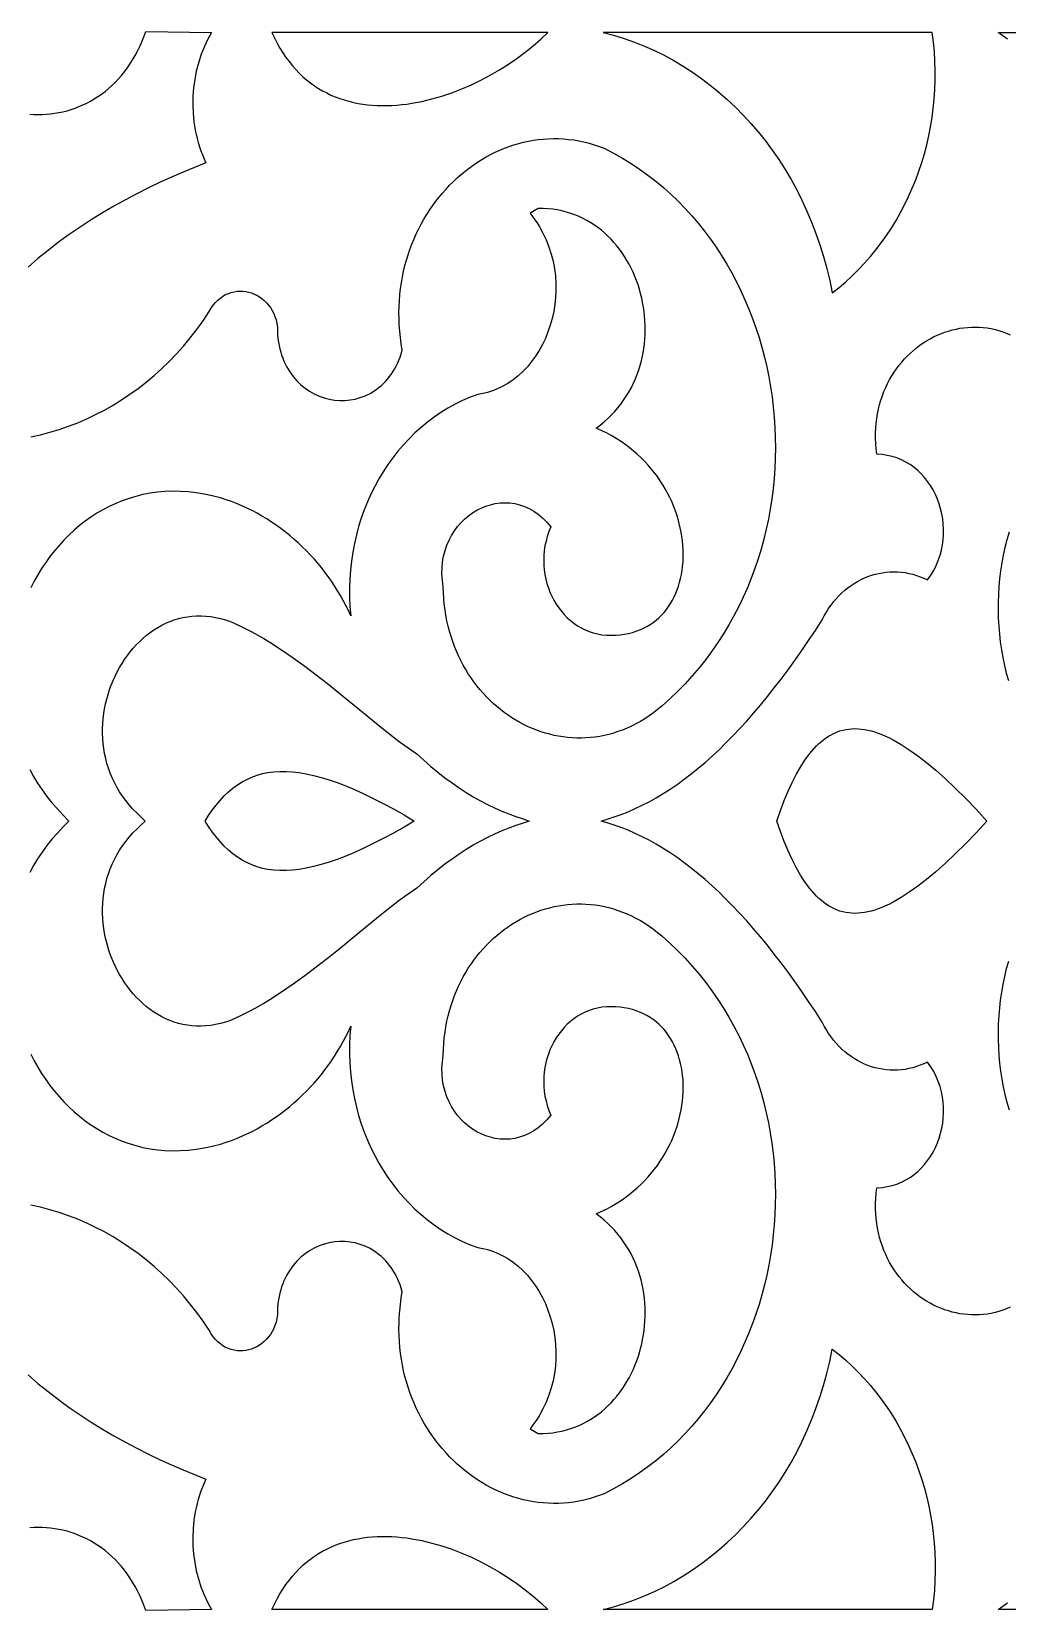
# Model space of a CAD drawing. Extents: x -291 to 309, y 68 to 163.
# Drawn here: x -177.4 to -120.6, y 67.6 to 159.5 of the extents above; entities that cross this region are included whole.
import ezdxf

# ---------------------------------------------------------------- set-up
doc = ezdxf.new("R2010")
doc.units = 0
doc.layers.add('LAYER_1', color=18, linetype='CONTINUOUS')

msp = doc.modelspace()

# ---------------------------------------------------------------- linework, layer by layer
at = {"layer": 'LAYER_1'}
for points in [[(-177.522, 154.719), (-177.28, 154.704), (-177.039, 154.698), (-176.797, 154.702), (-176.556, 154.715), (-176.315, 154.738), (-176.075, 154.77), (-175.836, 154.811), (-175.599, 154.862), (-175.363, 154.922), (-175.129, 154.992), (-174.897, 155.071), (-174.667, 155.159), (-174.44, 155.258), (-174.216, 155.365), (-173.996, 155.482), (-173.779, 155.609), (-173.565, 155.745), (-173.356, 155.891), (-173.151, 156.046), (-172.95, 156.211), (-172.754, 156.385), (-172.564, 156.569), (-172.379, 156.762), (-172.199, 156.965), (-172.025, 157.178), (-171.858, 157.4), (-171.697, 157.632), (-171.543, 157.874), (-171.396, 158.125), (-171.256, 158.386), (-171.123, 158.656), (-170.999, 158.937), (-170.882, 159.226), (-170.774, 159.526), (-166.951, 159.479), (-167.069, 159.268), (-167.181, 159.053), (-167.385, 158.613), (-167.562, 158.159), (-167.712, 157.696), (-167.834, 157.222), (-167.929, 156.741), (-167.995, 156.255), (-168.033, 155.764), (-168.042, 155.27), (-168.022, 154.775), (-167.973, 154.281), (-167.895, 153.789), (-167.845, 153.545), (-167.787, 153.302), (-167.721, 153.06), (-167.649, 152.82), (-167.568, 152.581), (-167.48, 152.345), (-167.384, 152.111), (-167.281, 151.879), (-167.939, 151.623), (-168.604, 151.35), (-169.273, 151.06), (-169.945, 150.753), (-170.619, 150.429), (-171.292, 150.089), (-171.963, 149.733), (-172.63, 149.36), (-173.292, 148.971), (-173.947, 148.566), (-174.593, 148.146), (-175.228, 147.71), (-175.852, 147.258), (-176.462, 146.791), (-177.056, 146.309), (-177.633, 145.812)], [(-120.604, 159.076), (-120.867, 159.285), (-121.142, 159.479), (-110.619, 159.479)], [(-177.468, 135.937), (-176.913, 136.058), (-176.362, 136.2), (-175.816, 136.364), (-175.276, 136.549), (-174.742, 136.754), (-174.215, 136.98), (-173.695, 137.227), (-173.183, 137.493), (-172.679, 137.78), (-172.183, 138.086), (-171.696, 138.412), (-171.219, 138.757), (-170.752, 139.121), (-170.296, 139.504), (-169.851, 139.906), (-169.417, 140.326), (-168.995, 140.764), (-168.585, 141.221), (-168.189, 141.695), (-167.806, 142.186), (-167.437, 142.696), (-167.082, 143.222), (-166.971, 143.417), (-166.849, 143.594), (-166.719, 143.752), (-166.581, 143.893), (-166.435, 144.017), (-166.284, 144.123), (-166.127, 144.212), (-165.966, 144.285), (-165.801, 144.342), (-165.633, 144.383), (-165.464, 144.408), (-165.294, 144.418), (-165.125, 144.413), (-164.956, 144.393), (-164.789, 144.359), (-164.624, 144.311), (-164.464, 144.249), (-164.308, 144.174), (-164.157, 144.085), (-164.013, 143.984), (-163.876, 143.87), (-163.747, 143.743), (-163.627, 143.605), (-163.517, 143.455), (-163.418, 143.294), (-163.33, 143.122), (-163.256, 142.938), (-163.194, 142.745), (-163.148, 142.541), (-163.116, 142.328), (-163.101, 142.105), (-163.103, 141.873), (-163.081, 141.662), (-163.052, 141.456), (-163.016, 141.256), (-162.973, 141.063), (-162.923, 140.874), (-162.866, 140.692), (-162.803, 140.515), (-162.734, 140.345), (-162.658, 140.18), (-162.577, 140.021), (-162.399, 139.721), (-162.201, 139.445), (-161.984, 139.193), (-161.75, 138.965), (-161.502, 138.763), (-161.24, 138.585), (-160.967, 138.432), (-160.684, 138.304), (-160.394, 138.202), (-160.097, 138.125), (-159.796, 138.075), (-159.493, 138.051), (-159.188, 138.053), (-158.885, 138.081), (-158.585, 138.137), (-158.289, 138.219), (-157.999, 138.329), (-157.718, 138.466), (-157.446, 138.631), (-157.186, 138.824), (-157.061, 138.931), (-156.94, 139.045), (-156.822, 139.166), (-156.708, 139.294), (-156.599, 139.429), (-156.494, 139.572), (-156.393, 139.722), (-156.298, 139.878), (-156.207, 140.043), (-156.122, 140.214), (-156.043, 140.393), (-155.969, 140.579), (-155.902, 140.772), (-155.84, 140.973), (-155.902, 141.347), (-155.952, 141.717), (-155.99, 142.085), (-156.016, 142.45), (-156.031, 142.812), (-156.035, 143.17), (-156.028, 143.526), (-156.009, 143.877), (-155.981, 144.224), (-155.942, 144.568), (-155.893, 144.908), (-155.833, 145.243), (-155.764, 145.574), (-155.686, 145.9), (-155.598, 146.221), (-155.501, 146.538), (-155.395, 146.849), (-155.28, 147.155), (-155.157, 147.456), (-155.025, 147.751), (-154.886, 148.04), (-154.738, 148.324), (-154.583, 148.601), (-154.42, 148.872), (-154.249, 149.137), (-154.072, 149.395), (-153.888, 149.647), (-153.697, 149.891), (-153.499, 150.129), (-153.295, 150.359), (-153.086, 150.582), (-152.87, 150.797), (-152.648, 151.005), (-152.421, 151.205), (-152.189, 151.397), (-151.952, 151.58), (-151.71, 151.755), (-151.463, 151.922), (-151.212, 152.08), (-150.956, 152.229), (-150.697, 152.369), (-150.433, 152.5), (-150.166, 152.622), (-149.896, 152.734), (-149.622, 152.837), (-149.345, 152.929), (-149.066, 153.012), (-148.784, 153.084), (-148.499, 153.147), (-148.212, 153.198), (-147.923, 153.239), (-147.633, 153.27), (-147.34, 153.289), (-147.047, 153.297), (-146.752, 153.294), (-146.456, 153.28), (-146.16, 153.253), (-145.863, 153.215), (-145.565, 153.166), (-145.267, 153.104), (-144.97, 153.029), (-144.672, 152.943), (-144.375, 152.843), (-144.079, 152.731), (-143.545, 152.454), (-143.026, 152.159), (-142.52, 151.848), (-142.028, 151.52), (-141.551, 151.176), (-141.088, 150.817), (-140.639, 150.443), (-140.204, 150.054), (-139.784, 149.652), (-139.378, 149.236), (-138.987, 148.807), (-138.61, 148.366), (-138.248, 147.912), (-137.901, 147.447), (-137.569, 146.972), (-137.251, 146.485), (-136.949, 145.989), (-136.661, 145.483), (-136.388, 144.967), (-136.131, 144.444), (-135.889, 143.912), (-135.662, 143.373), (-135.45, 142.826), (-135.253, 142.273), (-135.072, 141.713), (-134.907, 141.148), (-134.757, 140.578), (-134.623, 140.003), (-134.504, 139.424), (-134.401, 138.841), (-134.314, 138.255), (-134.243, 137.666), (-134.188, 137.075), (-134.149, 136.482), (-134.126, 135.887), (-134.119, 135.292), (-134.128, 134.697), (-134.153, 134.101), (-134.195, 133.507), (-134.254, 132.913), (-134.328, 132.321), (-134.419, 131.731), (-134.527, 131.144), (-134.652, 130.56), (-134.793, 129.979), (-134.951, 129.402), (-135.126, 128.83), (-135.317, 128.263), (-135.526, 127.701), (-135.752, 127.146), (-135.994, 126.597), (-136.254, 126.054), (-136.531, 125.52), (-136.826, 124.993), (-137.138, 124.474), (-137.467, 123.965), (-137.814, 123.464), (-138.178, 122.974), (-138.56, 122.494), (-138.959, 122.025), (-139.377, 121.567), (-139.812, 121.121), (-140.265, 120.687), (-140.736, 120.266), (-140.979, 120.063), (-141.225, 119.872), (-141.474, 119.693), (-141.727, 119.526), (-141.981, 119.371), (-142.238, 119.228), (-142.497, 119.097), (-142.758, 118.978), (-143.02, 118.87), (-143.284, 118.774), (-143.549, 118.689), (-143.814, 118.615), (-144.081, 118.553), (-144.348, 118.501), (-144.616, 118.46), (-144.883, 118.43), (-145.15, 118.41), (-145.417, 118.401), (-145.684, 118.402), (-145.949, 118.414), (-146.214, 118.435), (-146.477, 118.467), (-146.739, 118.508), (-146.999, 118.559), (-147.257, 118.62), (-147.513, 118.69), (-147.766, 118.77), (-148.017, 118.859), (-148.265, 118.957), (-148.51, 119.064), (-148.752, 119.18), (-148.991, 119.305), (-149.225, 119.438), (-149.456, 119.58), (-149.683, 119.73), (-149.905, 119.889), (-150.123, 120.056), (-150.335, 120.231), (-150.543, 120.414), (-150.746, 120.604), (-150.943, 120.803), (-151.134, 121.008), (-151.32, 121.222), (-151.499, 121.443), (-151.672, 121.67), (-151.839, 121.905), (-151.998, 122.147), (-152.151, 122.396), (-152.296, 122.652), (-152.434, 122.914), (-152.565, 123.182), (-152.687, 123.457), (-152.801, 123.739), (-152.907, 124.026), (-153.004, 124.319), (-153.093, 124.618), (-153.172, 124.923), (-153.242, 125.234), (-153.303, 125.55), (-153.354, 125.872), (-153.395, 126.198), (-153.426, 126.53), (-153.447, 126.867), (-153.457, 127.209), (-153.509, 127.588), (-153.531, 127.958), (-153.524, 128.316), (-153.492, 128.663), (-153.433, 128.998), (-153.351, 129.32), (-153.246, 129.629), (-153.12, 129.922), (-152.974, 130.201), (-152.809, 130.464), (-152.627, 130.71), (-152.429, 130.938), (-152.216, 131.149), (-151.99, 131.34), (-151.752, 131.512), (-151.504, 131.663), (-151.246, 131.793), (-150.981, 131.901), (-150.709, 131.987), (-150.431, 132.049), (-150.15, 132.087), (-149.867, 132.1), (-149.582, 132.087), (-149.298, 132.048), (-149.015, 131.982), (-148.734, 131.888), (-148.459, 131.765), (-148.188, 131.613), (-147.925, 131.43), (-147.67, 131.217), (-147.424, 130.972), (-147.19, 130.695), (-147.303, 130.419), (-147.398, 130.141), (-147.474, 129.862), (-147.533, 129.582), (-147.575, 129.302), (-147.6, 129.022), (-147.609, 128.744), (-147.601, 128.468), (-147.578, 128.195), (-147.54, 127.925), (-147.487, 127.659), (-147.419, 127.399), (-147.338, 127.145), (-147.243, 126.897), (-147.135, 126.656), (-147.014, 126.423), (-146.881, 126.199), (-146.736, 125.985), (-146.58, 125.78), (-146.412, 125.587), (-146.234, 125.405), (-146.045, 125.236), (-145.847, 125.08), (-145.639, 124.938), (-145.422, 124.81), (-145.197, 124.698), (-144.963, 124.602), (-144.721, 124.523), (-144.472, 124.462), (-144.217, 124.419), (-143.954, 124.395), (-143.685, 124.39), (-143.42, 124.397), (-143.163, 124.417), (-142.915, 124.45), (-142.675, 124.495), (-142.443, 124.552), (-142.22, 124.622), (-142.006, 124.702), (-141.801, 124.794), (-141.603, 124.896), (-141.415, 125.009), (-141.235, 125.131), (-141.064, 125.264), (-140.902, 125.405), (-140.748, 125.555), (-140.603, 125.714), (-140.466, 125.881), (-140.339, 126.056), (-140.22, 126.239), (-140.11, 126.428), (-140.009, 126.624), (-139.917, 126.827), (-139.833, 127.035), (-139.758, 127.249), (-139.693, 127.469), (-139.636, 127.693), (-139.588, 127.922), (-139.549, 128.155), (-139.519, 128.392), (-139.498, 128.632), (-139.486, 128.876), (-139.483, 129.122), (-139.489, 129.371), (-139.504, 129.622), (-139.528, 129.874), (-139.561, 130.128), (-139.603, 130.383), (-139.655, 130.638), (-139.715, 130.894), (-139.785, 131.149), (-139.864, 131.404), (-139.952, 131.658), (-140.05, 131.911), (-140.156, 132.163), (-140.272, 132.412), (-140.397, 132.659), (-140.532, 132.904), (-140.675, 133.145), (-140.828, 133.383), (-140.991, 133.618), (-141.162, 133.848), (-141.344, 134.074), (-141.534, 134.295), (-141.734, 134.511), (-141.943, 134.722), (-142.162, 134.926), (-142.391, 135.125), (-142.629, 135.316), (-142.876, 135.501), (-143.133, 135.678), (-143.399, 135.848), (-143.675, 136.01), (-143.961, 136.163), (-144.256, 136.308), (-144.561, 136.443), (-144.322, 136.622), (-144.094, 136.809), (-143.877, 137.003), (-143.671, 137.204), (-143.475, 137.412), (-143.291, 137.625), (-143.117, 137.845), (-142.953, 138.07), (-142.8, 138.3), (-142.658, 138.536), (-142.525, 138.775), (-142.403, 139.019), (-142.291, 139.267), (-142.189, 139.519), (-142.097, 139.774), (-142.015, 140.031), (-141.943, 140.291), (-141.88, 140.553), (-141.827, 140.818), (-141.783, 141.083), (-141.749, 141.35), (-141.724, 141.618), (-141.708, 141.886), (-141.701, 142.155), (-141.704, 142.423), (-141.715, 142.691), (-141.735, 142.959), (-141.764, 143.225), (-141.802, 143.489), (-141.848, 143.752), (-141.903, 144.013), (-141.966, 144.271), (-142.038, 144.526), (-142.118, 144.778), (-142.206, 145.027), (-142.302, 145.272), (-142.407, 145.513), (-142.519, 145.749), (-142.639, 145.981), (-142.766, 146.207), (-142.901, 146.428), (-143.044, 146.643), (-143.195, 146.852), (-143.352, 147.054), (-143.517, 147.25), (-143.69, 147.439), (-143.869, 147.62), (-144.055, 147.793), (-144.249, 147.958), (-144.449, 148.114), (-144.656, 148.262), (-144.869, 148.401), (-145.089, 148.53), (-145.316, 148.649), (-145.549, 148.758), (-145.789, 148.857), (-146.034, 148.945), (-146.286, 149.021), (-146.544, 149.087), (-146.808, 149.14), (-147.078, 149.181), (-147.353, 149.21), (-147.635, 149.226), (-147.922, 149.228), (-148.159, 149.096), (-148.4, 148.948), (-148.257, 148.764), (-148.121, 148.576), (-147.993, 148.386), (-147.872, 148.194), (-147.653, 147.801), (-147.463, 147.399), (-147.301, 146.991), (-147.168, 146.577), (-147.061, 146.158), (-146.982, 145.736), (-146.928, 145.313), (-146.9, 144.89), (-146.896, 144.468), (-146.917, 144.049), (-146.961, 143.634), (-147.028, 143.224), (-147.118, 142.821), (-147.229, 142.427), (-147.361, 142.042), (-147.513, 141.669), (-147.685, 141.308), (-147.876, 140.962), (-148.086, 140.63), (-148.314, 140.316), (-148.559, 140.019), (-148.82, 139.743), (-149.098, 139.487), (-149.391, 139.254), (-149.699, 139.045), (-150.021, 138.861), (-150.187, 138.779), (-150.356, 138.704), (-150.529, 138.636), (-150.705, 138.575), (-150.883, 138.521), (-151.065, 138.475), (-151.25, 138.437), (-151.437, 138.407), (-151.891, 138.236), (-152.335, 138.044), (-152.767, 137.831), (-153.187, 137.599), (-153.596, 137.347), (-153.992, 137.077), (-154.376, 136.788), (-154.747, 136.482), (-155.105, 136.16), (-155.449, 135.821), (-155.779, 135.466), (-156.094, 135.097), (-156.395, 134.713), (-156.681, 134.316), (-156.951, 133.905), (-157.206, 133.482), (-157.444, 133.047), (-157.666, 132.601), (-157.871, 132.144), (-158.059, 131.678), (-158.23, 131.201), (-158.382, 130.717), (-158.516, 130.224), (-158.632, 129.723), (-158.728, 129.216), (-158.805, 128.702), (-158.863, 128.183), (-158.9, 127.659), (-158.917, 127.13), (-158.913, 126.597), (-158.888, 126.062), (-158.842, 125.523), (-158.98, 125.822), (-159.125, 126.117), (-159.279, 126.408), (-159.439, 126.695), (-159.607, 126.978), (-159.783, 127.256), (-159.965, 127.531), (-160.155, 127.8), (-160.351, 128.065), (-160.553, 128.324), (-160.763, 128.579), (-160.978, 128.828), (-161.2, 129.071), (-161.428, 129.309), (-161.662, 129.54), (-161.902, 129.766), (-162.148, 129.985), (-162.399, 130.197), (-162.655, 130.403), (-162.917, 130.602), (-163.184, 130.794), (-163.456, 130.978), (-163.733, 131.155), (-164.014, 131.324), (-164.3, 131.486), (-164.591, 131.639), (-164.885, 131.784), (-165.184, 131.921), (-165.487, 132.049), (-165.794, 132.168), (-166.105, 132.278), (-166.419, 132.379), (-166.902, 132.505), (-167.378, 132.605), (-167.848, 132.681), (-168.311, 132.732), (-168.768, 132.76), (-169.217, 132.766), (-169.659, 132.749), (-170.094, 132.711), (-170.52, 132.651), (-170.939, 132.571), (-171.349, 132.471), (-171.751, 132.351), (-172.144, 132.213), (-172.529, 132.056), (-172.904, 131.882), (-173.269, 131.69), (-173.625, 131.483), (-173.971, 131.259), (-174.307, 131.019), (-174.633, 130.765), (-174.948, 130.497), (-175.252, 130.215), (-175.546, 129.919), (-175.828, 129.612), (-176.098, 129.292), (-176.357, 128.961), (-176.604, 128.619), (-176.839, 128.267), (-177.061, 127.905), (-177.271, 127.534), (-177.467, 127.154)], [(-120.443, 85.276), (-120.662, 85.181), (-120.884, 85.098), (-121.107, 85.025), (-121.332, 84.964), (-121.558, 84.914), (-121.785, 84.875), (-122.013, 84.847), (-122.241, 84.829), (-122.47, 84.822), (-122.698, 84.825), (-122.926, 84.838), (-123.153, 84.862), (-123.378, 84.895), (-123.603, 84.938), (-123.826, 84.991), (-124.046, 85.054), (-124.265, 85.126), (-124.481, 85.207), (-124.694, 85.297), (-124.904, 85.397), (-125.11, 85.505), (-125.313, 85.622), (-125.511, 85.748), (-125.705, 85.882), (-125.895, 86.025), (-126.079, 86.175), (-126.259, 86.334), (-126.432, 86.501), (-126.6, 86.676), (-126.762, 86.858), (-126.917, 87.048), (-127.066, 87.245), (-127.207, 87.45), (-127.341, 87.662), (-127.468, 87.881), (-127.586, 88.106), (-127.697, 88.339), (-127.798, 88.578), (-127.891, 88.823), (-127.975, 89.075), (-128.05, 89.333), (-128.114, 89.598), (-128.169, 89.868), (-128.213, 90.144), (-128.247, 90.425), (-128.269, 90.713), (-128.281, 91.005), (-128.281, 91.303), (-128.269, 91.606), (-128.245, 91.914), (-128.209, 92.227), (-127.902, 92.245), (-127.605, 92.288), (-127.318, 92.353), (-127.042, 92.441), (-126.776, 92.55), (-126.521, 92.678), (-126.278, 92.826), (-126.047, 92.992), (-125.829, 93.174), (-125.623, 93.372), (-125.431, 93.585), (-125.253, 93.811), (-125.089, 94.05), (-124.94, 94.3), (-124.806, 94.561), (-124.687, 94.831), (-124.585, 95.109), (-124.499, 95.395), (-124.429, 95.686), (-124.377, 95.983), (-124.343, 96.283), (-124.327, 96.587), (-124.329, 96.892), (-124.351, 97.198), (-124.392, 97.503), (-124.452, 97.807), (-124.533, 98.109), (-124.635, 98.407), (-124.758, 98.701), (-124.903, 98.989), (-125.069, 99.27), (-125.258, 99.543), (-125.472, 99.441), (-125.688, 99.352), (-125.905, 99.275), (-126.124, 99.21), (-126.344, 99.157), (-126.564, 99.117), (-126.785, 99.088), (-127.005, 99.071), (-127.225, 99.066), (-127.445, 99.072), (-127.663, 99.09), (-127.88, 99.119), (-128.096, 99.159), (-128.309, 99.21), (-128.52, 99.272), (-128.728, 99.345), (-128.932, 99.428), (-129.134, 99.522), (-129.331, 99.626), (-129.524, 99.74), (-129.713, 99.865), (-129.897, 99.999), (-130.076, 100.143), (-130.249, 100.297), (-130.416, 100.461), (-130.577, 100.634), (-130.732, 100.816), (-130.879, 101.007), (-131.02, 101.208), (-131.152, 101.417), (-131.277, 101.635), (-131.393, 101.862), (-131.79, 102.475), (-132.187, 103.073), (-132.585, 103.656), (-132.984, 104.223), (-133.383, 104.774), (-133.782, 105.311), (-134.182, 105.831), (-134.582, 106.336), (-134.983, 106.825), (-135.385, 107.298), (-135.787, 107.756), (-136.189, 108.197), (-136.592, 108.622), (-136.995, 109.032), (-137.399, 109.425), (-137.803, 109.802), (-138.208, 110.162), (-138.613, 110.506), (-139.018, 110.834), (-139.424, 111.145), (-139.83, 111.44), (-140.237, 111.717), (-140.644, 111.979), (-141.052, 112.223), (-141.46, 112.451), (-141.868, 112.661), (-142.277, 112.855), (-142.686, 113.031), (-143.095, 113.191), (-143.505, 113.333), (-143.915, 113.458), (-144.263, 113.573), (-143.915, 113.689), (-143.505, 113.814), (-143.095, 113.956), (-142.686, 114.116), (-142.277, 114.292), (-141.868, 114.486), (-141.46, 114.696), (-141.052, 114.924), (-140.644, 115.168), (-140.237, 115.429), (-139.83, 115.707), (-139.424, 116.002), (-139.018, 116.313), (-138.613, 116.641), (-138.208, 116.985), (-137.803, 117.345), (-137.399, 117.722), (-136.995, 118.115), (-136.592, 118.524), (-136.189, 118.95), (-135.787, 119.391), (-135.385, 119.848), (-134.983, 120.322), (-134.582, 120.811), (-134.182, 121.316), (-133.782, 121.836), (-133.383, 122.372), (-132.984, 122.924), (-132.585, 123.491), (-132.187, 124.074), (-131.79, 124.672), (-131.393, 125.285), (-131.277, 125.512), (-131.152, 125.73), (-131.02, 125.939), (-130.879, 126.14), (-130.732, 126.331), (-130.577, 126.513), (-130.416, 126.686), (-130.249, 126.85), (-130.076, 127.004), (-129.897, 127.148), (-129.713, 127.282), (-129.524, 127.407), (-129.331, 127.521), (-129.134, 127.625), (-128.932, 127.719), (-128.728, 127.802), (-128.52, 127.875), (-128.309, 127.937), (-128.096, 127.988), (-127.88, 128.028), (-127.663, 128.057), (-127.445, 128.075), (-127.225, 128.081), (-127.005, 128.076), (-126.785, 128.059), (-126.564, 128.03), (-126.344, 127.99), (-126.124, 127.937), (-125.905, 127.872), (-125.688, 127.795), (-125.472, 127.706), (-125.258, 127.604), (-125.069, 127.877), (-124.903, 128.158), (-124.758, 128.446), (-124.635, 128.74), (-124.533, 129.038), (-124.452, 129.339), (-124.392, 129.644), (-124.351, 129.949), (-124.329, 130.255), (-124.327, 130.56), (-124.343, 130.864), (-124.377, 131.164), (-124.429, 131.461), (-124.499, 131.752), (-124.585, 132.037), (-124.687, 132.316), (-124.806, 132.586), (-124.94, 132.846), (-125.089, 133.097), (-125.253, 133.336), (-125.431, 133.562), (-125.623, 133.775), (-125.829, 133.973), (-126.047, 134.155), (-126.278, 134.321), (-126.521, 134.469), (-126.776, 134.597), (-127.042, 134.706), (-127.318, 134.794), (-127.605, 134.859), (-127.902, 134.901), (-128.209, 134.919), (-128.245, 135.232), (-128.269, 135.541), (-128.281, 135.844), (-128.281, 136.141), (-128.269, 136.434), (-128.247, 136.721), (-128.213, 137.003), (-128.169, 137.279), (-128.114, 137.549), (-128.05, 137.813), (-127.975, 138.072), (-127.891, 138.323), (-127.798, 138.569), (-127.697, 138.808), (-127.586, 139.04), (-127.468, 139.266), (-127.341, 139.485), (-127.207, 139.697), (-127.066, 139.901), (-126.917, 140.099), (-126.762, 140.289), (-126.6, 140.471), (-126.432, 140.646), (-126.259, 140.813), (-126.079, 140.971), (-125.895, 141.122), (-125.705, 141.265), (-125.511, 141.399), (-125.313, 141.525), (-125.11, 141.642), (-124.904, 141.75), (-124.694, 141.85), (-124.481, 141.94), (-124.265, 142.021), (-124.046, 142.093), (-123.826, 142.156), (-123.603, 142.209), (-123.378, 142.252), (-123.153, 142.285), (-122.926, 142.309), (-122.698, 142.322), (-122.47, 142.325), (-122.241, 142.318), (-122.013, 142.3), (-121.785, 142.272), (-121.558, 142.233), (-121.332, 142.183), (-121.107, 142.122), (-120.884, 142.049), (-120.662, 141.966), (-120.443, 141.871)], [(-120.513, 130.386), (-120.639, 129.943), (-120.752, 129.496), (-120.851, 129.046), (-120.936, 128.593), (-121.007, 128.137), (-121.064, 127.679), (-121.107, 127.219), (-121.136, 126.758), (-121.152, 126.296), (-121.154, 125.834), (-121.142, 125.373), (-121.116, 124.912), (-121.076, 124.452), (-121.023, 123.994), (-120.956, 123.538), (-120.876, 123.085), (-120.781, 122.634), (-120.674, 122.188), (-120.552, 121.745)], [(-177.529, 116.563), (-177.31, 116.163), (-177.072, 115.769), (-176.815, 115.382), (-176.538, 115.004), (-176.241, 114.634), (-175.925, 114.273), (-175.588, 113.922), (-175.262, 113.573), (-175.588, 113.225), (-175.925, 112.874), (-176.241, 112.513), (-176.538, 112.143), (-176.815, 111.765), (-177.072, 111.378), (-177.31, 110.984), (-177.529, 110.583)], [(-177.467, 99.992), (-177.271, 99.613), (-177.061, 99.242), (-176.839, 98.88), (-176.604, 98.528), (-176.357, 98.186), (-176.098, 97.855), (-175.828, 97.535), (-175.546, 97.227), (-175.252, 96.932), (-174.948, 96.65), (-174.633, 96.382), (-174.307, 96.128), (-173.971, 95.888), (-173.625, 95.664), (-173.269, 95.456), (-172.904, 95.265), (-172.529, 95.091), (-172.144, 94.934), (-171.751, 94.796), (-171.349, 94.676), (-170.939, 94.576), (-170.52, 94.496), (-170.094, 94.436), (-169.659, 94.398), (-169.217, 94.381), (-168.768, 94.386), (-168.311, 94.415), (-167.848, 94.466), (-167.378, 94.542), (-166.902, 94.642), (-166.419, 94.767), (-166.105, 94.869), (-165.794, 94.979), (-165.487, 95.098), (-165.184, 95.226), (-164.885, 95.363), (-164.591, 95.508), (-164.3, 95.661), (-164.014, 95.822), (-163.733, 95.992), (-163.456, 96.169), (-163.184, 96.353), (-162.917, 96.545), (-162.655, 96.744), (-162.399, 96.949), (-162.148, 97.162), (-161.902, 97.381), (-161.662, 97.606), (-161.428, 97.838), (-161.2, 98.076), (-160.978, 98.319), (-160.763, 98.568), (-160.553, 98.822), (-160.351, 99.082), (-160.155, 99.347), (-159.965, 99.616), (-159.783, 99.89), (-159.607, 100.169), (-159.439, 100.452), (-159.279, 100.739), (-159.125, 101.03), (-158.98, 101.325), (-158.842, 101.623), (-158.888, 101.085), (-158.913, 100.549), (-158.917, 100.017), (-158.9, 99.488), (-158.863, 98.964), (-158.805, 98.445), (-158.728, 97.931), (-158.632, 97.424), (-158.516, 96.923), (-158.382, 96.43), (-158.23, 95.945), (-158.059, 95.469), (-157.871, 95.003), (-157.666, 94.546), (-157.444, 94.1), (-157.206, 93.665), (-156.951, 93.242), (-156.681, 92.831), (-156.395, 92.434), (-156.094, 92.05), (-155.779, 91.681), (-155.449, 91.326), (-155.105, 90.987), (-154.747, 90.664), (-154.376, 90.359), (-153.992, 90.07), (-153.596, 89.8), (-153.187, 89.548), (-152.767, 89.315), (-152.335, 89.103), (-151.891, 88.911), (-151.437, 88.74), (-151.25, 88.71), (-151.065, 88.671), (-150.883, 88.625), (-150.705, 88.572), (-150.529, 88.511), (-150.356, 88.443), (-150.187, 88.368), (-150.021, 88.286), (-149.699, 88.102), (-149.391, 87.893), (-149.098, 87.66), (-148.82, 87.404), (-148.559, 87.127), (-148.314, 86.831), (-148.086, 86.517), (-147.876, 86.185), (-147.685, 85.839), (-147.513, 85.478), (-147.361, 85.104), (-147.229, 84.72), (-147.118, 84.326), (-147.028, 83.923), (-146.961, 83.513), (-146.917, 83.098), (-146.896, 82.679), (-146.9, 82.257), (-146.928, 81.834), (-146.982, 81.411), (-147.061, 80.989), (-147.168, 80.57), (-147.301, 80.156), (-147.463, 79.747), (-147.653, 79.346), (-147.872, 78.953), (-147.993, 78.761), (-148.121, 78.57), (-148.257, 78.383), (-148.4, 78.199), (-148.159, 78.051), (-147.922, 77.919), (-147.635, 77.921), (-147.353, 77.937), (-147.078, 77.966), (-146.808, 78.007), (-146.544, 78.06), (-146.286, 78.125), (-146.034, 78.202), (-145.789, 78.29), (-145.549, 78.389), (-145.316, 78.498), (-145.089, 78.617), (-144.869, 78.746), (-144.656, 78.885), (-144.449, 79.032), (-144.249, 79.189), (-144.055, 79.354), (-143.869, 79.527), (-143.69, 79.708), (-143.517, 79.897), (-143.352, 80.092), (-143.195, 80.295), (-143.044, 80.504), (-142.901, 80.719), (-142.766, 80.94), (-142.639, 81.166), (-142.519, 81.398), (-142.407, 81.634), (-142.302, 81.875), (-142.206, 82.12), (-142.118, 82.369), (-142.038, 82.621), (-141.966, 82.876), (-141.903, 83.134), (-141.848, 83.395), (-141.802, 83.658), (-141.764, 83.922), (-141.735, 84.188), (-141.715, 84.455), (-141.704, 84.723), (-141.701, 84.992), (-141.708, 85.26), (-141.724, 85.529), (-141.749, 85.796), (-141.783, 86.063), (-141.827, 86.329), (-141.88, 86.593), (-141.943, 86.856), (-142.015, 87.116), (-142.097, 87.373), (-142.189, 87.628), (-142.291, 87.879), (-142.403, 88.127), (-142.525, 88.371), (-142.658, 88.611), (-142.8, 88.846), (-142.953, 89.077), (-143.117, 89.302), (-143.291, 89.522), (-143.475, 89.735), (-143.671, 89.943), (-143.877, 90.144), (-144.094, 90.338), (-144.322, 90.525), (-144.561, 90.704), (-144.256, 90.839), (-143.961, 90.984), (-143.675, 91.137), (-143.399, 91.299), (-143.133, 91.468), (-142.876, 91.646), (-142.629, 91.831), (-142.391, 92.022), (-142.162, 92.221), (-141.943, 92.425), (-141.734, 92.636), (-141.534, 92.852), (-141.344, 93.073), (-141.162, 93.299), (-140.991, 93.529), (-140.828, 93.763), (-140.675, 94.002), (-140.532, 94.243), (-140.397, 94.488), (-140.272, 94.735), (-140.156, 94.984), (-140.05, 95.236), (-139.952, 95.489), (-139.864, 95.743), (-139.785, 95.998), (-139.715, 96.253), (-139.655, 96.509), (-139.603, 96.764), (-139.561, 97.019), (-139.528, 97.273), (-139.504, 97.525), (-139.489, 97.776), (-139.483, 98.025), (-139.486, 98.271), (-139.498, 98.514), (-139.519, 98.755), (-139.549, 98.992), (-139.588, 99.225), (-139.636, 99.454), (-139.693, 99.678), (-139.758, 99.898), (-139.833, 100.112), (-139.917, 100.32), (-140.009, 100.523), (-140.11, 100.719), (-140.22, 100.908), (-140.339, 101.091), (-140.466, 101.265), (-140.603, 101.433), (-140.748, 101.591), (-140.902, 101.742), (-141.064, 101.883), (-141.235, 102.015), (-141.415, 102.138), (-141.603, 102.251), (-141.801, 102.353), (-142.006, 102.445), (-142.22, 102.525), (-142.443, 102.594), (-142.675, 102.652), (-142.915, 102.697), (-143.163, 102.73), (-143.42, 102.75), (-143.685, 102.757), (-143.954, 102.752), (-144.217, 102.728), (-144.472, 102.685), (-144.721, 102.624), (-144.963, 102.544), (-145.197, 102.448), (-145.422, 102.336), (-145.639, 102.209), (-145.847, 102.067), (-146.045, 101.911), (-146.234, 101.742), (-146.412, 101.56), (-146.58, 101.367), (-146.736, 101.162), (-146.881, 100.948), (-147.014, 100.724), (-147.135, 100.491), (-147.243, 100.25), (-147.338, 100.002), (-147.419, 99.748), (-147.487, 99.487), (-147.54, 99.222), (-147.578, 98.952), (-147.601, 98.679), (-147.609, 98.403), (-147.6, 98.125), (-147.575, 97.845), (-147.533, 97.565), (-147.474, 97.285), (-147.398, 97.005), (-147.303, 96.728), (-147.19, 96.452), (-147.424, 96.175), (-147.67, 95.93), (-147.925, 95.717), (-148.188, 95.534), (-148.459, 95.382), (-148.734, 95.259), (-149.015, 95.165), (-149.298, 95.099), (-149.582, 95.06), (-149.867, 95.047), (-150.15, 95.06), (-150.431, 95.098), (-150.709, 95.16), (-150.981, 95.246), (-151.246, 95.354), (-151.504, 95.484), (-151.752, 95.635), (-151.99, 95.807), (-152.216, 95.998), (-152.429, 96.209), (-152.627, 96.437), (-152.809, 96.683), (-152.974, 96.946), (-153.12, 97.224), (-153.246, 97.518), (-153.351, 97.827), (-153.433, 98.149), (-153.492, 98.483), (-153.524, 98.831), (-153.531, 99.189), (-153.509, 99.558), (-153.457, 99.938), (-153.447, 100.28), (-153.426, 100.617), (-153.395, 100.948), (-153.354, 101.275), (-153.303, 101.597), (-153.242, 101.913), (-153.172, 102.223), (-153.093, 102.528), (-153.004, 102.828), (-152.907, 103.121), (-152.801, 103.408), (-152.687, 103.69), (-152.565, 103.964), (-152.434, 104.233), (-152.296, 104.495), (-152.151, 104.751), (-151.998, 104.999), (-151.839, 105.241), (-151.672, 105.476), (-151.499, 105.704), (-151.32, 105.925), (-151.134, 106.138), (-150.943, 106.344), (-150.746, 106.543), (-150.543, 106.733), (-150.335, 106.916), (-150.123, 107.091), (-149.905, 107.258), (-149.683, 107.416), (-149.456, 107.567), (-149.225, 107.709), (-148.991, 107.842), (-148.752, 107.967), (-148.51, 108.083), (-148.265, 108.19), (-148.017, 108.288), (-147.766, 108.377), (-147.513, 108.457), (-147.257, 108.527), (-146.999, 108.588), (-146.739, 108.639), (-146.477, 108.68), (-146.214, 108.712), (-145.949, 108.733), (-145.684, 108.745), (-145.417, 108.746), (-145.15, 108.737), (-144.883, 108.717), (-144.616, 108.687), (-144.348, 108.646), (-144.081, 108.594), (-143.814, 108.531), (-143.549, 108.458), (-143.284, 108.373), (-143.02, 108.276), (-142.758, 108.169), (-142.497, 108.049), (-142.238, 107.918), (-141.981, 107.776), (-141.727, 107.621), (-141.474, 107.454), (-141.225, 107.275), (-140.979, 107.084), (-140.736, 106.88), (-140.265, 106.459), (-139.812, 106.026), (-139.377, 105.58), (-138.959, 105.122), (-138.56, 104.653), (-138.178, 104.173), (-137.814, 103.682), (-137.467, 103.182), (-137.138, 102.673), (-136.826, 102.154), (-136.531, 101.627), (-136.254, 101.092), (-135.994, 100.55), (-135.752, 100.001), (-135.526, 99.445), (-135.317, 98.884), (-135.126, 98.317), (-134.951, 97.745), (-134.793, 97.168), (-134.652, 96.587), (-134.527, 96.003), (-134.419, 95.416), (-134.328, 94.826), (-134.254, 94.234), (-134.195, 93.64), (-134.153, 93.046), (-134.128, 92.45), (-134.119, 91.855), (-134.126, 91.26), (-134.149, 90.665), (-134.188, 90.072), (-134.243, 89.481), (-134.314, 88.892), (-134.401, 88.306), (-134.504, 87.723), (-134.623, 87.144), (-134.757, 86.569), (-134.907, 85.999), (-135.072, 85.433), (-135.253, 84.874), (-135.45, 84.321), (-135.662, 83.774), (-135.889, 83.235), (-136.131, 82.703), (-136.388, 82.179), (-136.661, 81.664), (-136.949, 81.158), (-137.251, 80.662), (-137.569, 80.175), (-137.901, 79.699), (-138.248, 79.235), (-138.61, 78.781), (-138.987, 78.34), (-139.378, 77.911), (-139.784, 77.495), (-140.204, 77.093), (-140.639, 76.704), (-141.088, 76.33), (-141.551, 75.971), (-142.028, 75.627), (-142.52, 75.299), (-143.026, 74.988), (-143.545, 74.693), (-144.079, 74.416), (-144.375, 74.304), (-144.672, 74.204), (-144.97, 74.118), (-145.267, 74.043), (-145.565, 73.981), (-145.863, 73.931), (-146.16, 73.893), (-146.456, 73.867), (-146.752, 73.853), (-147.047, 73.85), (-147.34, 73.858), (-147.633, 73.877), (-147.923, 73.907), (-148.212, 73.948), (-148.499, 74), (-148.784, 74.062), (-149.066, 74.135), (-149.345, 74.218), (-149.622, 74.31), (-149.896, 74.413), (-150.166, 74.525), (-150.433, 74.647), (-150.697, 74.777), (-150.956, 74.918), (-151.212, 75.067), (-151.463, 75.225), (-151.71, 75.391), (-151.952, 75.567), (-152.189, 75.75), (-152.421, 75.942), (-152.648, 76.142), (-152.87, 76.349), (-153.086, 76.565), (-153.295, 76.788), (-153.499, 77.018), (-153.697, 77.256), (-153.888, 77.5), (-154.072, 77.752), (-154.249, 78.01), (-154.42, 78.274), (-154.583, 78.546), (-154.738, 78.823), (-154.886, 79.106), (-155.025, 79.396), (-155.157, 79.691), (-155.28, 79.992), (-155.395, 80.298), (-155.501, 80.609), (-155.598, 80.926), (-155.686, 81.247), (-155.764, 81.573), (-155.833, 81.904), (-155.893, 82.239), (-155.942, 82.579), (-155.981, 82.922), (-156.009, 83.27), (-156.028, 83.621), (-156.035, 83.976), (-156.031, 84.335), (-156.016, 84.697), (-155.99, 85.062), (-155.952, 85.429), (-155.902, 85.8), (-155.84, 86.174), (-155.902, 86.374), (-155.969, 86.568), (-156.043, 86.754), (-156.122, 86.933), (-156.207, 87.104), (-156.298, 87.268), (-156.393, 87.425), (-156.494, 87.575), (-156.599, 87.718), (-156.708, 87.853), (-156.822, 87.981), (-156.94, 88.102), (-157.061, 88.216), (-157.186, 88.323), (-157.446, 88.516), (-157.718, 88.681), (-157.999, 88.818), (-158.289, 88.928), (-158.585, 89.01), (-158.885, 89.066), (-159.188, 89.094), (-159.493, 89.096), (-159.796, 89.072), (-160.097, 89.021), (-160.394, 88.945), (-160.684, 88.843), (-160.967, 88.715), (-161.24, 88.562), (-161.502, 88.384), (-161.75, 88.181), (-161.984, 87.954), (-162.201, 87.702), (-162.399, 87.426), (-162.577, 87.126), (-162.658, 86.967), (-162.734, 86.802), (-162.803, 86.631), (-162.866, 86.455), (-162.923, 86.273), (-162.973, 86.084), (-163.016, 85.89), (-163.052, 85.691), (-163.081, 85.485), (-163.103, 85.274), (-163.101, 85.042), (-163.116, 84.819), (-163.148, 84.605), (-163.194, 84.402), (-163.256, 84.208), (-163.33, 84.025), (-163.418, 83.853), (-163.517, 83.692), (-163.627, 83.542), (-163.747, 83.404), (-163.876, 83.277), (-164.013, 83.163), (-164.157, 83.062), (-164.308, 82.973), (-164.464, 82.898), (-164.624, 82.836), (-164.789, 82.787), (-164.956, 82.753), (-165.125, 82.734), (-165.294, 82.729), (-165.464, 82.739), (-165.633, 82.764), (-165.801, 82.805), (-165.966, 82.861), (-166.127, 82.934), (-166.284, 83.024), (-166.435, 83.13), (-166.581, 83.254), (-166.719, 83.395), (-166.849, 83.553), (-166.971, 83.73), (-167.082, 83.925), (-167.437, 84.451), (-167.806, 84.96), (-168.189, 85.452), (-168.585, 85.926), (-168.995, 86.383), (-169.417, 86.821), (-169.851, 87.241), (-170.296, 87.643), (-170.752, 88.026), (-171.219, 88.39), (-171.696, 88.735), (-172.183, 89.061), (-172.679, 89.367), (-173.183, 89.653), (-173.695, 89.92), (-174.215, 90.166), (-174.742, 90.393), (-175.276, 90.598), (-175.816, 90.783), (-176.362, 90.947), (-176.913, 91.089), (-177.468, 91.21)], [(-120.552, 105.402), (-120.674, 104.959), (-120.781, 104.512), (-120.876, 104.062), (-120.956, 103.609), (-121.023, 103.153), (-121.076, 102.695), (-121.116, 102.235), (-121.142, 101.774), (-121.154, 101.312), (-121.152, 100.851), (-121.136, 100.389), (-121.107, 99.928), (-121.064, 99.468), (-121.007, 99.01), (-120.936, 98.554), (-120.851, 98.101), (-120.752, 97.65), (-120.639, 97.204), (-120.513, 96.761)], [(-177.633, 81.335), (-177.056, 80.838), (-176.462, 80.356), (-175.852, 79.889), (-175.228, 79.437), (-174.593, 79.001), (-173.947, 78.58), (-173.292, 78.176), (-172.63, 77.787), (-171.963, 77.414), (-171.292, 77.058), (-170.619, 76.717), (-169.945, 76.394), (-169.273, 76.087), (-168.604, 75.797), (-167.939, 75.524), (-167.281, 75.268), (-167.384, 75.036), (-167.48, 74.802), (-167.568, 74.566), (-167.649, 74.327), (-167.721, 74.087), (-167.787, 73.845), (-167.845, 73.602), (-167.895, 73.357), (-167.973, 72.866), (-168.022, 72.372), (-168.042, 71.877), (-168.033, 71.383), (-167.995, 70.892), (-167.929, 70.405), (-167.834, 69.925), (-167.712, 69.451), (-167.562, 68.987), (-167.385, 68.534), (-167.181, 68.094), (-167.069, 67.879), (-166.951, 67.668), (-170.774, 67.621), (-170.882, 67.92), (-170.999, 68.21), (-171.123, 68.49), (-171.256, 68.761), (-171.396, 69.022), (-171.543, 69.273), (-171.697, 69.515), (-171.858, 69.747), (-172.025, 69.969), (-172.199, 70.181), (-172.379, 70.385), (-172.564, 70.578), (-172.754, 70.762), (-172.95, 70.936), (-173.151, 71.101), (-173.356, 71.256), (-173.565, 71.402), (-173.779, 71.538), (-173.996, 71.665), (-174.216, 71.782), (-174.44, 71.889), (-174.667, 71.987), (-174.897, 72.076), (-175.129, 72.155), (-175.363, 72.225), (-175.599, 72.285), (-175.836, 72.336), (-176.075, 72.377), (-176.315, 72.409), (-176.556, 72.432), (-176.797, 72.445), (-177.039, 72.448), (-177.28, 72.443), (-177.522, 72.428)], [(-110.619, 67.668), (-121.142, 67.668), (-120.867, 67.862), (-120.604, 68.071)]]:
    msp.add_lwpolyline(points, dxfattribs=at)
for points in [[(-163.431, 159.477), (-163.285, 159.16), (-163.13, 158.856), (-162.968, 158.565), (-162.797, 158.289), (-162.62, 158.025), (-162.435, 157.775), (-162.243, 157.537), (-162.045, 157.313), (-161.84, 157.1), (-161.629, 156.901), (-161.412, 156.713), (-161.189, 156.538), (-160.96, 156.374), (-160.726, 156.222), (-160.487, 156.082), (-160.244, 155.953), (-159.995, 155.834), (-159.742, 155.727), (-159.485, 155.631), (-159.224, 155.545), (-158.96, 155.47), (-158.692, 155.405), (-158.42, 155.349), (-158.146, 155.304), (-157.869, 155.269), (-157.589, 155.242), (-157.307, 155.225), (-157.023, 155.218), (-156.737, 155.219), (-156.45, 155.229), (-156.161, 155.247), (-155.871, 155.274), (-155.58, 155.309), (-155.288, 155.353), (-154.703, 155.462), (-154.119, 155.602), (-153.536, 155.77), (-152.957, 155.965), (-152.384, 156.186), (-151.818, 156.43), (-151.261, 156.698), (-150.716, 156.986), (-150.183, 157.295), (-149.665, 157.622), (-149.164, 157.965), (-148.682, 158.324), (-148.22, 158.697), (-147.78, 159.082), (-147.364, 159.478)], [(-144.149, 159.479), (-143.535, 159.316), (-142.928, 159.129), (-142.33, 158.918), (-141.741, 158.683), (-141.161, 158.425), (-140.591, 158.144), (-140.032, 157.841), (-139.483, 157.516), (-138.946, 157.169), (-138.42, 156.802), (-137.907, 156.414), (-137.406, 156.006), (-136.919, 155.579), (-136.446, 155.132), (-135.986, 154.667), (-135.542, 154.183), (-135.112, 153.681), (-134.698, 153.162), (-134.3, 152.626), (-133.919, 152.073), (-133.555, 151.505), (-133.209, 150.921), (-132.88, 150.321), (-132.57, 149.707), (-132.279, 149.078), (-132.007, 148.436), (-131.756, 147.78), (-131.524, 147.111), (-131.314, 146.43), (-131.125, 145.736), (-130.958, 145.031), (-130.813, 144.314), (-130.412, 144.631), (-130.023, 144.962), (-129.646, 145.307), (-129.281, 145.667), (-128.929, 146.04), (-128.59, 146.425), (-128.264, 146.824), (-127.951, 147.234), (-127.652, 147.656), (-127.366, 148.089), (-127.094, 148.532), (-126.837, 148.986), (-126.593, 149.449), (-126.364, 149.922), (-126.15, 150.403), (-125.951, 150.893), (-125.768, 151.391), (-125.599, 151.896), (-125.446, 152.407), (-125.309, 152.926), (-125.189, 153.45), (-125.084, 153.98), (-124.996, 154.515), (-124.925, 155.054), (-124.87, 155.598), (-124.833, 156.145), (-124.813, 156.695), (-124.811, 157.248), (-124.827, 157.803), (-124.861, 158.361), (-124.912, 158.919), (-124.983, 159.478)], [(-170.81, 113.573), (-171.039, 113.803), (-171.288, 114.032), (-171.521, 114.268), (-171.739, 114.511), (-171.941, 114.76), (-172.129, 115.015), (-172.301, 115.275), (-172.459, 115.541), (-172.602, 115.811), (-172.731, 116.085), (-172.846, 116.363), (-172.947, 116.644), (-173.035, 116.928), (-173.109, 117.214), (-173.171, 117.502), (-173.219, 117.791), (-173.255, 118.082), (-173.279, 118.373), (-173.29, 118.664), (-173.29, 118.955), (-173.277, 119.245), (-173.254, 119.534), (-173.219, 119.822), (-173.173, 120.107), (-173.116, 120.39), (-173.049, 120.67), (-172.972, 120.946), (-172.884, 121.219), (-172.787, 121.487), (-172.68, 121.751), (-172.564, 122.01), (-172.438, 122.263), (-172.303, 122.509), (-172.16, 122.75), (-172.009, 122.983), (-171.849, 123.209), (-171.681, 123.428), (-171.505, 123.638), (-171.322, 123.839), (-171.131, 124.031), (-170.933, 124.214), (-170.729, 124.387), (-170.518, 124.549), (-170.3, 124.7), (-170.076, 124.84), (-169.847, 124.969), (-169.611, 125.085), (-169.37, 125.188), (-169.124, 125.278), (-168.873, 125.355), (-168.617, 125.418), (-168.356, 125.466), (-168.091, 125.499), (-167.822, 125.518), (-167.549, 125.52), (-167.272, 125.506), (-166.992, 125.476), (-166.709, 125.428), (-166.423, 125.363), (-166.134, 125.28), (-165.843, 125.179), (-165.549, 125.059), (-165.253, 124.919), (-164.956, 124.76), (-164.604, 124.58), (-164.254, 124.39), (-163.905, 124.19), (-163.558, 123.982), (-162.869, 123.543), (-162.188, 123.077), (-161.515, 122.591), (-160.853, 122.089), (-160.201, 121.578), (-159.561, 121.063), (-158.32, 120.045), (-157.139, 119.078), (-156.573, 118.628), (-156.026, 118.208), (-155.497, 117.824), (-154.988, 117.48), (-154.582, 117.106), (-154.175, 116.75), (-153.766, 116.412), (-153.356, 116.091), (-152.946, 115.788), (-152.534, 115.502), (-152.122, 115.233), (-151.709, 114.982), (-151.295, 114.748), (-150.881, 114.531), (-150.467, 114.331), (-150.053, 114.148), (-149.639, 113.981), (-149.224, 113.832), (-148.81, 113.698), (-148.455, 113.573), (-148.81, 113.449), (-149.224, 113.315), (-149.639, 113.165), (-150.053, 112.999), (-150.467, 112.816), (-150.881, 112.616), (-151.295, 112.399), (-151.709, 112.165), (-152.122, 111.913), (-152.534, 111.645), (-152.946, 111.359), (-153.356, 111.056), (-153.766, 110.735), (-154.175, 110.397), (-154.582, 110.041), (-154.988, 109.667), (-155.497, 109.323), (-156.026, 108.939), (-156.573, 108.519), (-157.139, 108.069), (-158.32, 107.102), (-159.561, 106.083), (-160.201, 105.569), (-160.853, 105.058), (-161.515, 104.556), (-162.188, 104.07), (-162.869, 103.604), (-163.558, 103.164), (-163.905, 102.956), (-164.254, 102.757), (-164.604, 102.567), (-164.956, 102.387), (-165.253, 102.228), (-165.549, 102.088), (-165.843, 101.968), (-166.134, 101.867), (-166.423, 101.784), (-166.709, 101.719), (-166.992, 101.671), (-167.272, 101.641), (-167.549, 101.627), (-167.822, 101.629), (-168.091, 101.647), (-168.356, 101.681), (-168.617, 101.729), (-168.873, 101.792), (-169.124, 101.869), (-169.37, 101.959), (-169.611, 102.062), (-169.847, 102.178), (-170.076, 102.306), (-170.3, 102.446), (-170.518, 102.598), (-170.729, 102.76), (-170.933, 102.933), (-171.131, 103.115), (-171.322, 103.308), (-171.505, 103.509), (-171.681, 103.719), (-171.849, 103.937), (-172.009, 104.163), (-172.16, 104.397), (-172.303, 104.637), (-172.438, 104.884), (-172.564, 105.137), (-172.68, 105.396), (-172.787, 105.659), (-172.884, 105.928), (-172.972, 106.2), (-173.049, 106.477), (-173.116, 106.757), (-173.173, 107.04), (-173.219, 107.325), (-173.254, 107.612), (-173.277, 107.901), (-173.29, 108.192), (-173.29, 108.483), (-173.279, 108.774), (-173.255, 109.065), (-173.219, 109.356), (-173.171, 109.645), (-173.109, 109.933), (-173.035, 110.219), (-172.947, 110.503), (-172.846, 110.784), (-172.731, 111.062), (-172.602, 111.336), (-172.459, 111.606), (-172.301, 111.872), (-172.129, 112.132), (-171.941, 112.387), (-171.739, 112.636), (-171.521, 112.879), (-171.288, 113.115), (-171.039, 113.344)], [(-134.032, 113.573), (-133.826, 114.18), (-133.603, 114.758), (-133.376, 115.302), (-133.142, 115.81), (-132.903, 116.281), (-132.656, 116.716), (-132.402, 117.114), (-132.139, 117.475), (-132.005, 117.64), (-131.868, 117.797), (-131.729, 117.943), (-131.587, 118.08), (-131.443, 118.207), (-131.297, 118.325), (-131.147, 118.432), (-130.995, 118.53), (-130.84, 118.617), (-130.683, 118.694), (-130.522, 118.762), (-130.358, 118.819), (-130.191, 118.865), (-130.021, 118.902), (-129.847, 118.928), (-129.671, 118.944), (-129.491, 118.949), (-129.307, 118.943), (-129.12, 118.927), (-128.929, 118.901), (-128.734, 118.863), (-128.535, 118.815), (-128.333, 118.756), (-128.127, 118.685), (-127.916, 118.604), (-127.702, 118.512), (-127.483, 118.409), (-127.26, 118.295), (-127.033, 118.169), (-126.801, 118.032), (-126.324, 117.724), (-125.828, 117.37), (-125.314, 116.97), (-124.779, 116.523), (-124.224, 116.028), (-123.648, 115.486), (-123.05, 114.895), (-122.43, 114.255), (-121.816, 113.573), (-122.43, 112.892), (-123.05, 112.252), (-123.648, 111.661), (-124.224, 111.119), (-124.779, 110.624), (-125.314, 110.177), (-125.828, 109.777), (-126.324, 109.423), (-126.801, 109.115), (-127.033, 108.978), (-127.26, 108.852), (-127.483, 108.738), (-127.702, 108.635), (-127.916, 108.542), (-128.127, 108.461), (-128.333, 108.391), (-128.535, 108.332), (-128.734, 108.284), (-128.929, 108.246), (-129.12, 108.22), (-129.307, 108.203), (-129.491, 108.198), (-129.671, 108.203), (-129.847, 108.219), (-130.021, 108.245), (-130.191, 108.281), (-130.358, 108.328), (-130.522, 108.385), (-130.683, 108.452), (-130.84, 108.53), (-130.995, 108.617), (-131.147, 108.715), (-131.297, 108.822), (-131.443, 108.939), (-131.587, 109.067), (-131.729, 109.203), (-131.868, 109.35), (-132.005, 109.506), (-132.139, 109.672), (-132.402, 110.032), (-132.656, 110.43), (-132.903, 110.865), (-133.142, 111.337), (-133.376, 111.845), (-133.603, 112.388), (-133.826, 112.967)], [(-167.327, 113.573), (-167.13, 113.897), (-166.908, 114.209), (-166.68, 114.501), (-166.447, 114.775), (-166.207, 115.029), (-165.961, 115.264), (-165.706, 115.478), (-165.444, 115.672), (-165.173, 115.845), (-164.892, 115.998), (-164.601, 116.13), (-164.3, 116.24), (-163.987, 116.329), (-163.662, 116.396), (-163.325, 116.441), (-162.975, 116.463), (-162.611, 116.463), (-162.233, 116.44), (-161.84, 116.394), (-161.431, 116.324), (-161.006, 116.231), (-160.565, 116.113), (-160.106, 115.972), (-159.629, 115.806), (-159.133, 115.615), (-158.618, 115.4), (-158.083, 115.159), (-157.528, 114.892), (-156.952, 114.6), (-156.354, 114.282), (-155.734, 113.937), (-155.146, 113.573), (-155.734, 113.209), (-156.354, 112.865), (-156.952, 112.547), (-157.528, 112.255), (-158.083, 111.988), (-158.618, 111.747), (-159.133, 111.532), (-159.629, 111.341), (-160.106, 111.175), (-160.565, 111.034), (-161.006, 110.916), (-161.431, 110.823), (-161.84, 110.753), (-162.233, 110.707), (-162.611, 110.684), (-162.975, 110.684), (-163.325, 110.706), (-163.662, 110.751), (-163.987, 110.818), (-164.3, 110.907), (-164.601, 111.017), (-164.892, 111.149), (-165.173, 111.301), (-165.444, 111.475), (-165.706, 111.669), (-165.961, 111.883), (-166.207, 112.118), (-166.447, 112.372), (-166.68, 112.645), (-166.908, 112.938), (-167.13, 113.25)], [(-144.149, 67.668), (-143.535, 67.831), (-142.928, 68.018), (-142.33, 68.229), (-141.741, 68.464), (-141.161, 68.722), (-140.591, 69.003), (-140.032, 69.306), (-139.483, 69.631), (-138.946, 69.978), (-138.42, 70.345), (-137.907, 70.733), (-137.406, 71.141), (-136.919, 71.568), (-136.446, 72.015), (-135.986, 72.48), (-135.542, 72.964), (-135.112, 73.466), (-134.698, 73.985), (-134.3, 74.521), (-133.919, 75.073), (-133.555, 75.642), (-133.209, 76.226), (-132.88, 76.826), (-132.57, 77.44), (-132.279, 78.069), (-132.007, 78.711), (-131.756, 79.367), (-131.524, 80.036), (-131.314, 80.717), (-131.125, 81.411), (-130.958, 82.116), (-130.813, 82.832), (-130.412, 82.516), (-130.023, 82.185), (-129.646, 81.839), (-129.281, 81.48), (-128.929, 81.107), (-128.59, 80.722), (-128.264, 80.323), (-127.951, 79.913), (-127.652, 79.491), (-127.366, 79.058), (-127.094, 78.615), (-126.837, 78.161), (-126.593, 77.698), (-126.364, 77.225), (-126.15, 76.743), (-125.951, 76.254), (-125.768, 75.756), (-125.599, 75.251), (-125.446, 74.739), (-125.309, 74.221), (-125.189, 73.697), (-125.084, 73.167), (-124.996, 72.632), (-124.925, 72.093), (-124.87, 71.549), (-124.833, 71.002), (-124.813, 70.452), (-124.811, 69.899), (-124.827, 69.343), (-124.861, 68.786), (-124.912, 68.228), (-124.983, 67.668)], [(-163.431, 67.669), (-163.285, 67.987), (-163.13, 68.291), (-162.968, 68.581), (-162.797, 68.858), (-162.62, 69.122), (-162.435, 69.372), (-162.243, 69.61), (-162.045, 69.834), (-161.84, 70.046), (-161.629, 70.246), (-161.412, 70.434), (-161.189, 70.609), (-160.96, 70.773), (-160.726, 70.925), (-160.487, 71.065), (-160.244, 71.194), (-159.995, 71.312), (-159.742, 71.419), (-159.485, 71.516), (-159.224, 71.602), (-158.96, 71.677), (-158.692, 71.742), (-158.42, 71.797), (-158.146, 71.843), (-157.869, 71.878), (-157.589, 71.904), (-157.307, 71.921), (-157.023, 71.929), (-156.737, 71.928), (-156.45, 71.918), (-156.161, 71.899), (-155.871, 71.873), (-155.58, 71.837), (-155.288, 71.794), (-154.703, 71.685), (-154.119, 71.545), (-153.536, 71.377), (-152.957, 71.182), (-152.384, 70.961), (-151.818, 70.716), (-151.261, 70.449), (-150.716, 70.16), (-150.183, 69.852), (-149.665, 69.525), (-149.164, 69.182), (-148.682, 68.823), (-148.22, 68.45), (-147.78, 68.065), (-147.364, 67.669)]]:
    msp.add_lwpolyline(points, close=True, dxfattribs=at)

doc.saveas('drawing.dxf')
